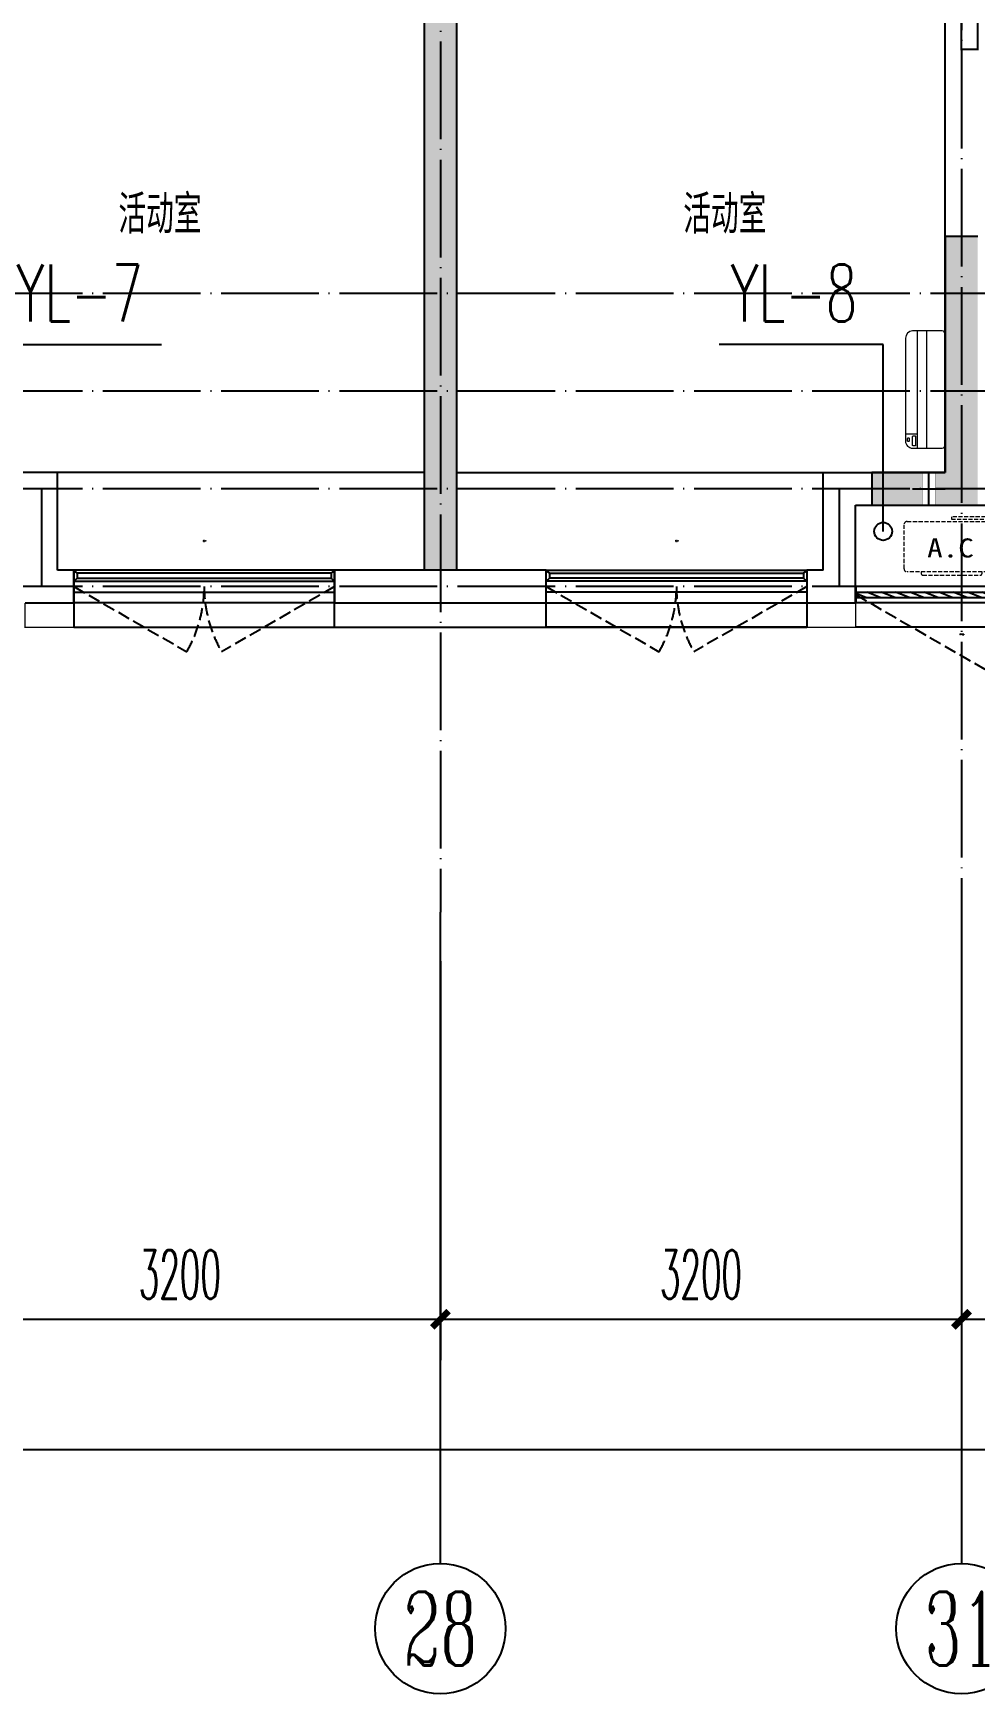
# Model space of a CAD drawing. Extents: x 27938 to 1507990, y 110129 to 923079.
# Drawn here: x 862917 to 868699, y 434232 to 444431 of the extents above; entities that cross this region are included whole.
import ezdxf
from ezdxf.enums import TextEntityAlignment as Align

# ---------------------------------------------------------------- set-up
doc = ezdxf.new("R2010")
doc.units = 0
doc.header["$LTSCALE"] = 1000
doc.header["$MEASUREMENT"] = 0
doc.linetypes.add('DASH', pattern=[0.35, 0.25, -0.1])
doc.linetypes.add('DOTE', pattern=[2.42, 2, -0.2, 0.02, -0.2])
for name, color, linetype in [('3-栏杆1', 135, 'Continuous'), ('3.5方案汇报，与郭总、侯月琴确定户型_t8$0$2020.03.04 -1安徽标准化洋房户型(UA）_t8_t8$0$看线', 154, 'Continuous'), ('AXIS', 3, 'Continuous'), ('AXIS_TEXT', 7, 'Continuous'), ('COLUMN', 9, 'Continuous'), ('DIM_雨水', 4, 'Continuous'), ('DOTE', 1, 'Continuous'), ('PUB_HATCH', 8, 'Continuous'), ('PUB_TEXT', 4, 'Continuous'), ('VPIPE-雨水', 4, 'Y'), ('WALL', 9, 'Continuous'), ('WINDOW', 4, 'Continuous'), ('WINDOW_TEXT', 7, 'Continuous'), ('保温', 6, 'Continuous'), ('机电标识类', 1, 'Continuous'), ('看线', 251, 'Continuous')]:
    doc.layers.add(name, color=color, linetype=linetype)
for name, color, linetype, lineweight in [('EQUIP-消防', 3, 'Continuous', 20), ('平面-空调室内机', 176, 'Continuous', 9), ('平面-空调预留孔', 173, 'Continuous', 15), ('空调', 76, 'Continuous', 13)]:
    doc.layers.add(name, color=color, linetype=linetype, lineweight=lineweight)
doc.styles.add('_TCH_AXIS', font='COMPLEX', dxfattribs={"bigfont": 'GBCBIG'})
doc.styles.add('_TCH_DIM_T3', font='SIMPLEX.shx', dxfattribs={"width": 0.494118, "bigfont": 'GBCBIG.shx'})
doc.styles.add('_TCH_WINDOW', font='SIMPLEX.shx', dxfattribs={"width": 0.7, "height": 3.5, "bigfont": 'GBCBIG.shx'})
doc.styles.add('_TWT_SERIAL', font='SIMPLEX', dxfattribs={"width": 0.8, "height": 3.5, "bigfont": 'HZTXT'})
doc.styles.add('COMPLEX', font='COMPLEX')
doc.styles.get("Standard").update_dxf_attribs({"font": 'gbenor.shx', "bigfont": 'gbcbig.shx'})
doc.styles.add('房间名称', font='TSSDENG', dxfattribs={"width": 0.8, "bigfont": 'HZTXT'})
doc.styles.add('黑体', font='simhei.ttf')
doc.linetypes.add('Y', pattern='A,3,-0.2,["Y",Standard,S=0.25,R=0,X=-0.1,Y=-0.115],-0.2', length=3.4)
doc.dimstyles.new('_TCH_ARCH&&100', dxfattribs={"dimtxt": 297.5, "dimasz": 100, "dimexe": 250, "dimexo": 300, "dimgap": 126.25, "dimtad": 1, "dimdec": 0, "dimzin": 0, "dimdsep": 46, "dimtxsty": '_TCH_DIM_T3', "dimblk": 'ARCHTICK', "dimcen": 0.09, "dimclrt": 4, "dimazin": 2, "dimtfac": 1, "dimtdec": 0, "dimtix": 1, "dimtmove": 2, "dimatfit": 3, "dimfxl": 100, "dimtolj": 1, "dimtzin": 0, "dimarcsym": 0})

# ---------------------------------------------------------------- blocks, each defined once
blk = doc.blocks.new('GDGDGDSDA')
at = {"layer": 'DOTE', "color": 0, "linetype": 'DOTE', "ltscale": 0.3}
for p, q in [((460035, 370658), (460035, 359558)), ((456835, 366358), (456835, 359558)), ((471335, 363358), (417335, 363358)), ((471335, 362758), (417335, 362758)), ((471335, 362158), (417335, 362158)), ((454385, 362158), (454385, 361558)), ((459285, 362158), (459285, 361558)), ((471335, 361558), (417335, 361558))]:
    blk.add_line(p, q, dxfattribs=at)
blk = doc.blocks.new('GFDGFSDFGD')
at = {"layer": 'PUB_HATCH'}
blk.add_hatch(color=256, dxfattribs=at).paths.add_polyline_path([(460767, 364324), (461417, 364324), (461417, 365974), (461217, 365974), (461217, 364524), (460767, 364524)])
at = {"layer": 'COLUMN', "color": 6}
for p, q in [((461417, 365974), (461217, 365974)), ((461217, 365974), (461217, 364524)), ((461217, 364524), (460767, 364524)), ((460767, 364524), (460767, 364324)), ((460767, 364324), (461417, 364324))]:
    blk.add_line(p, q, dxfattribs=at)
blk = doc.blocks.new('GDFGDGRD')
at = {"layer": '保温', "linetype": 'Continuous', "ltscale": 10}
h = blk.add_hatch(dxfattribs=at)
h.set_pattern_fill('HEX', color=251, scale=10, angle=90, style=0)
h.set_pattern_definition([(90, (-70765.891, -152124.736), (-16.49778, 1e-15), [9.525, -19.05]), (210, (-70765.891, -152124.736), (8.24889, -14.2874966), [9.525, -19.05]), (150, (-70765.891, -152115.211), (-8.24889, -14.2874966), [9.525, -19.05])])
h.paths.add_polyline_path([(433017, 363924), (433217, 363924), (433217, 368524), (433017, 368524)])
at = {"layer": '保温', "color": 251, "linetype": 'ByBlock', "ltscale": 10}
blk.add_line((433017, 363924), (433217, 363924), dxfattribs=at)
blk = doc.blocks.new('ASDFSD')
at = {"layer": '3-栏杆1', "color": 5}
for p, q in [((681763, 334938), (681742, 334955)), ((681742, 334955), (681763, 334938)), ((683322, 334937), (681763, 334938)), ((681763, 334938), (681763, 334908)), ((683322, 334938), (683342, 334955)), ((683342, 334955), (683322, 334938)), ((683322, 334938), (683322, 334908)), ((681742, 334888), (681763, 334908)), ((681763, 334908), (683322, 334908)), ((683322, 334908), (683342, 334888)), ((683342, 334888), (683322, 334908))]:
    blk.add_line(p, q, dxfattribs=at)
blk = doc.blocks.new('dongkong')
blk.add_wipeout([(-603756, 210771), (-603756, 210571), (-603836, 210571), (-603836, 210771)])
at = {"layer": '机电标识类', "color": 250, "linetype": 'DASH', "ltscale": 400}
for p, q in [((-603796, 210771), (-603796, 210571)), ((-603896, 210671), (-603696, 210671))]:
    blk.add_line(p, q, dxfattribs=at)
at = {"layer": '空调', "color": 6, "linetype": 'DASH', "const_width": 2}
blk.add_lwpolyline([(-603756, 210771), (-603756, 210571), (-603836, 210571), (-603836, 210771)], close=True, dxfattribs=at)
blk = doc.blocks.new('A$C001338C2')
for p, q in [((845, 304), (55, 304)), ((109, 215), (109, 304)), ((0, 249), (0, 22)), ((900, 22), (900, 249)), ((22, 0), (878, 0))]:
    blk.add_line(p, q)
at = {"lineweight": 5}
for p, q in [((900, 215), (0, 215)), ((900, 143), (0, 143))]:
    blk.add_line(p, q, dxfattribs=at)
for points in [[(73, 275), (57, 275, -0.414214), (51, 281), (51, 283, -0.414214), (57, 289), (73, 289, -0.414214), (79, 283), (79, 281, -0.414214)], [(89, 226), (22, 226, -0.414214), (17, 232), (17, 243, -0.414214), (22, 249), (89, 249, -0.414214), (95, 243), (95, 232, -0.414214)]]:
    blk.add_lwpolyline(points, format="xyb", close=True)
for centre, radius, start, end in [((55, 249), 55, 90, 180), ((845, 249), 55, 360, 90), ((22, 22), 22, 180, 270), ((878, 22), 22, 270, 360)]:
    blk.add_arc(centre, radius, start, end)
blk = doc.blocks.new('gsergvr')
at = {"layer": '平面-空调预留孔', "linetype": 'DASH', "ltscale": 0.1}
for p, q in [((34075, 17176), (34075, 17166)), ((34085, 17156), (34438, 17156)), ((34448, 17166), (34448, 17176))]:
    blk.add_line(p, q, dxfattribs=at)
blk.add_lwpolyline([(34729, 17176), (33989, 17176, -0.414214), (33969, 17196), (33969, 17466, -0.414214), (33989, 17486), (34729, 17486, -0.414214), (34749, 17466), (34749, 17196, -0.414214)], format="xyb", close=True, dxfattribs=at)
blk.add_lwpolyline([(34679, 17515), (34260, 17515), (34260, 17500), (34679, 17500)], close=True, dxfattribs=at)
for centre, start, end in [((34085, 17166), 180, 270), ((34438, 17166), 270, 0)]:
    blk.add_arc(centre, 10, start, end, dxfattribs=at)
at = {"layer": '平面-空调预留孔', "color": 251, "linetype": 'DASH', "ltscale": 0.1, "true_color": 0x636466, "style": '黑体', "width": 1.2}
blk.add_text('A.C', height=117, dxfattribs=at).set_placement((34111, 17265))
blk = doc.blocks.new('rtyryrtyeeretee')
at = {"layer": '平面-空调预留孔'}
blk.add_blockref('gsergvr', (635673, 326706), dxfattribs=at)
blk = doc.blocks.new('GDGDRGDGDRGDR')
blk.add_blockref('rtyryrtyeeretee', (-208678, 97240))
blk = doc.blocks.new('FSFSFSFSEG')
at = {"layer": 'EQUIP-消防', "const_width": 12.8}
blk.add_lwpolyline([(136867, 335153), (136467, 335153), (136467, 335053), (136867, 335053)], close=True, dxfattribs=at)
at = {"layer": 'PUB_TEXT', "color": 7, "true_color": 0xffffff, "style": '房间名称', "width": 0.8}
blk.add_text('rD', height=64.8, dxfattribs=at).set_placement((136634, 335069))
blk = doc.blocks.new('GHFHFHTFHCSDCS')
at = {"rotation": 89.99999999297357}
blk.add_blockref('FSFSFSFSEG', (796469, 230657), dxfattribs=at)
blk = doc.blocks.new('_ArchTick')
at = {"color": 0, "linetype": 'ByBlock', "const_width": 0.4}
blk.add_lwpolyline([(-0.5, -0.5), (0.5, 0.5)], dxfattribs=at)
blk = doc.blocks.new('*D761')
at = {"layer": 'AXIS', "color": 0, "lineweight": -2}
for p, q in [((868617, 438732), (868617, 436282)), ((874417, 438732), (874417, 436282)), ((868617, 436532), (874417, 436532))]:
    blk.add_line(p, q, dxfattribs=at)
at = {"layer": 'Defpoints', "color": 0}
for p in [(868617, 439032), (874417, 439032), (874417, 436532)]:
    blk.add_point(p, dxfattribs=at)
at = {"layer": 'AXIS', "color": 0, "lineweight": -2, "xscale": 100, "yscale": 100, "zscale": 100, "rotation": 180}
blk.add_blockref('_ArchTick', (868617, 436532), dxfattribs=at)
at = {"layer": 'AXIS', "color": 0, "lineweight": -2, "xscale": 100, "yscale": 100, "zscale": 100}
blk.add_blockref('_ArchTick', (874417, 436532), dxfattribs=at)
at = {"layer": 'AXIS', "color": 4, "insert": (871517, 436807), "char_height": 297.5, "attachment_point": 5, "style": '_TCH_DIM_T3'}
blk.add_mtext('\\A1;5800', dxfattribs=at)
blk = doc.blocks.new('*D762')
at = {"layer": 'AXIS', "color": 0, "lineweight": -2}
for p, q in [((865417, 438732), (865417, 436282)), ((868617, 438732), (868617, 436282)), ((865417, 436532), (868617, 436532))]:
    blk.add_line(p, q, dxfattribs=at)
at = {"layer": 'Defpoints', "color": 0}
for p in [(865417, 439032), (868617, 439032), (868617, 436532)]:
    blk.add_point(p, dxfattribs=at)
at = {"layer": 'AXIS', "color": 0, "lineweight": -2, "xscale": 100, "yscale": 100, "zscale": 100, "rotation": 180}
blk.add_blockref('_ArchTick', (865417, 436532), dxfattribs=at)
at = {"layer": 'AXIS', "color": 0, "lineweight": -2, "xscale": 100, "yscale": 100, "zscale": 100}
blk.add_blockref('_ArchTick', (868617, 436532), dxfattribs=at)
at = {"layer": 'AXIS', "color": 4, "insert": (867017, 436807), "char_height": 297.5, "attachment_point": 5, "style": '_TCH_DIM_T3'}
blk.add_mtext('\\A1;3200', dxfattribs=at)
blk = doc.blocks.new('*D763')
at = {"layer": 'AXIS', "color": 0, "lineweight": -2}
for p, q in [((862217, 438732), (862217, 436282)), ((865417, 438732), (865417, 436282)), ((862217, 436532), (865417, 436532))]:
    blk.add_line(p, q, dxfattribs=at)
at = {"layer": 'Defpoints', "color": 0}
for p in [(862217, 439032), (865417, 439032), (865417, 436532)]:
    blk.add_point(p, dxfattribs=at)
at = {"layer": 'AXIS', "color": 0, "lineweight": -2, "xscale": 100, "yscale": 100, "zscale": 100, "rotation": 180}
blk.add_blockref('_ArchTick', (862217, 436532), dxfattribs=at)
at = {"layer": 'AXIS', "color": 0, "lineweight": -2, "xscale": 100, "yscale": 100, "zscale": 100}
blk.add_blockref('_ArchTick', (865417, 436532), dxfattribs=at)
at = {"layer": 'AXIS', "color": 4, "insert": (863817, 436807), "char_height": 297.5, "attachment_point": 5, "style": '_TCH_DIM_T3'}
blk.add_mtext('\\A1;3200', dxfattribs=at)
blk = doc.blocks.new('*D773')
at = {"layer": 'AXIS', "color": 0, "lineweight": -2}
for p, q in [((827817, 438732), (827817, 435482)), ((878017, 438732), (878017, 435482)), ((827817, 435732), (878017, 435732))]:
    blk.add_line(p, q, dxfattribs=at)
at = {"layer": 'Defpoints', "color": 0}
for p in [(827817, 439032), (878017, 439032), (878017, 435732)]:
    blk.add_point(p, dxfattribs=at)
at = {"layer": 'AXIS', "color": 0, "lineweight": -2, "xscale": 100, "yscale": 100, "zscale": 100, "rotation": 180}
blk.add_blockref('_ArchTick', (827817, 435732), dxfattribs=at)
at = {"layer": 'AXIS', "color": 0, "lineweight": -2, "xscale": 100, "yscale": 100, "zscale": 100}
blk.add_blockref('_ArchTick', (878017, 435732), dxfattribs=at)
at = {"layer": 'AXIS', "color": 4, "insert": (852917, 436007), "char_height": 297.5, "attachment_point": 5, "style": '_TCH_DIM_T3'}
blk.add_mtext('\\A1;50200', dxfattribs=at)
blk = doc.blocks.new('_AXISO')
blk.add_circle((0, 0), 0.5)
at = {"layer": 'AXIS_TEXT', "style": 'COMPLEX', "width": 1.041667}
blk.add_attdef('A', text='', height=0.56, dxfattribs=at).set_placement((-0.25, -0.28), (0.25, -0.28), align=Align.FIT)
blk = doc.blocks.new('$WINLIB2D$00000001')
at = {"color": 0}
for points in [[(-0.5, 0.5), (-0.5, -0.5)], [(-0.5, 0.5), (0.5, 0.5)], [(0.5, -0.5), (0.5, 0.5)], [(0.5, 0.1667), (-0.5, 0.1667)], [(0.5, -0.1667), (-0.5, -0.1667)], [(-0.5, -0.5), (0.5, -0.5)]]:
    blk.add_lwpolyline(points, dxfattribs=at)
blk = doc.blocks.new('$WINLIB2D$00000039')
at = {"color": 0}
for points in [[(-0.5, 0.5), (-0.5, -0.5)], [(0.5, 0.5), (-0.5, 0.5)], [(0.5, -0.5), (0.5, 0.5)], [(-0.5, 0.1667), (0.5, 0.1667)], [(-0.3839, -0.1667), (-0.448, 0.1667)], [(-0.3159, -0.1667), (-0.38, 0.1667)], [(-0.2479, -0.1667), (-0.312, 0.1667)], [(-0.1799, -0.1667), (-0.244, 0.1667)], [(-0.1119, -0.1667), (-0.176, 0.1667)], [(-0.0439, -0.1667), (-0.108, 0.1667)], [(0.0241, -0.1667), (-0.04, 0.1667)], [(0.0921, -0.1667), (0.028, 0.1667)], [(0.16, -0.1667), (0.0959, 0.1667)], [(0.228, -0.1667), (0.1639, 0.1667)], [(0.296, -0.1667), (0.2319, 0.1667)], [(0.364, -0.1667), (0.2999, 0.1667)], [(0.432, -0.1667), (0.3679, 0.1667)], [(0.5, -0.1667), (0.4359, 0.1667)], [(-0.4519, -0.1667), (-0.5, 0.0836)], [(-0.5, -0.1667), (0.5, -0.1667)], [(0.5, -0.5), (-0.5, -0.5)]]:
    blk.add_lwpolyline(points, dxfattribs=at)

msp = doc.modelspace()

# ---------------------------------------------------------------- linework, layer by layer
at = {"color": 8, "const_width": 8}
for points in [[(862866.6, 440932.1), (862866.6, 440782.1), (863166.6, 440782.1), (863166.6, 440932.1)], [(867966.6, 440932.1), (867966.6, 440782.1), (867666.6, 440782.1), (867666.6, 440932.1)]]:
    msp.add_lwpolyline(points, dxfattribs=at)
at = {"layer": '3.5方案汇报，与郭总、侯月琴确定户型_t8$0$2020.03.04 -1安徽标准化洋房户型(UA）_t8_t8$0$看线', "color": 8, "ltscale": 10}
for p, q in [((865316.6, 441732.1), (863066.6, 441732.1)), ((865516.6, 441732.1), (867766.6, 441732.1))]:
    msp.add_line(p, q, dxfattribs=at)
at = {"layer": 'AXIS', "color": 8}
for p, q in [((865416.6, 439032), (865416.6, 435032)), ((868616.6, 439032), (868616.6, 435032))]:
    msp.add_line(p, q, dxfattribs=at)
at = {"layer": 'WALL', "color": 8}
for p, q in [((862866.6, 440932.1), (863166.6, 440932.1)), ((864766.6, 440932.1), (865416.6, 440932.1)), ((865416.6, 440932.1), (866066.6, 440932.1)), ((867666.6, 440932.1), (867966.6, 440932.1))]:
    msp.add_line(p, q, dxfattribs=at)
at = {"layer": 'WINDOW', "color": 8, "linetype": 'DASH', "ltscale": 0.3}
for points in [[(863166.6, 441032.1), (863859.4, 440632.1, 0.1316525), (863966.6, 441032.1)], [(864766.6, 441032.1), (864073.8, 440632.1, -0.1316525), (863966.6, 441032.1)], [(866066.6, 441032.1), (866759.4, 440632.1, 0.1316525), (866866.6, 441032.1)], [(867666.6, 441032.1), (866973.8, 440632.1, -0.1316525), (866866.6, 441032.1)], [(867968.5, 440982.1), (869094.3, 440332.1, 0.1316525), (869268.5, 440982.1)]]:
    msp.add_lwpolyline(points, format="xyb", dxfattribs=at)
at = {"layer": '看线', "color": 8, "ltscale": 0.5}
for points in [[(863166.6, 440932.1), (863166.6, 440782.1), (864766.6, 440782.1), (864766.6, 440932.1)], [(867666.6, 440932.1), (867666.6, 440782.1), (866066.6, 440782.1), (866066.6, 440932.1)], [(863166.6, 440782.1), (867666.6, 440782.1)], [(869266.6, 440782.1), (867966.6, 440782.1)]]:
    msp.add_lwpolyline(points, dxfattribs=at)

# ---------------------------------------------------------------- block references
at = {"color": 8}
for name, p in [('GFDGFSDFGD', (407300, 77208.4)), ('GHFHFHTFHCSDCS', (407300, 77208.4)), ('ASDFSD', (181424.3, 106176.8))]:
    msp.add_blockref(name, p, dxfattribs=at)
at = {"color": 8, "xscale": -1}
for name, p in [('GDFGDGRD', (1298533.2, 77208.4)), ('ASDFSD', (1549408.9, 106176.8))]:
    msp.add_blockref(name, p, dxfattribs=at)
at = {"layer": 'AXIS', "color": 8}
ref = msp.add_blockref('_AXISO', (865416.6, 434632), dxfattribs=dict(at, xscale=800, yscale=800, zscale=800))
ref.add_attrib('A', '28', dxfattribs={"layer": 'AXIS_TEXT', "color": 8, "ltscale": 0.5, "height": 452.55, "style": '_TCH_AXIS', "width": 0.617647}).set_placement((865190.3, 434405.8), (865642.8, 434405.8), align=Align.FIT)
ref = msp.add_blockref('_AXISO', (868616.6, 434632), dxfattribs=dict(at, xscale=800, yscale=800, zscale=800))
ref.add_attrib('A', '31', dxfattribs={"layer": 'AXIS_TEXT', "color": 8, "ltscale": 0.5, "height": 452.55, "style": '_TCH_AXIS', "width": 0.75}).set_placement((868390.3, 434405.8), (868842.9, 434405.8), align=Align.FIT)
at = {"layer": 'DOTE', "color": 169}
msp.add_blockref('GDGDGDSDA', (408581.8, 79473.8), dxfattribs=at)
at = {"layer": 'WINDOW', "color": 8}
ref = msp.add_blockref('$WINLIB2D$00000039', (868617.5, 440982.1), dxfattribs=dict(at, xscale=1299.999999983003, yscale=100, zscale=1299.999999983003))
ref.add_attrib('A', 'BYC1322a', (868607, 440736.6), dxfattribs={"layer": 'WINDOW_TEXT', "color": 8, "ltscale": 0.5, "height": 5.95, "style": '_TCH_WINDOW', "width": 0.494118})
at = {"layer": '平面-空调预留孔', "color": 8, "xscale": 0.800000000046565, "yscale": 0.800000000046565, "zscale": 0.800000000046565, "rotation": 90.00000023343017}
msp.add_blockref('A$C001338C2', (868516.4, 441882.1), dxfattribs=at)

# ---------------------------------------------------------------- dimensions: what is measured, and where the dimension line sits
at = {"layer": 'AXIS', "color": 8}
for p1, p2, distance, picture, middle in [((827816.6, 439032.1), (878016.6, 439032.1), -3300, '*D773', (852916.6, 436007.1)), ((862216.6, 439032.1), (865416.6, 439032.1), -2500, '*D763', (863816.6, 436807.1)), ((865416.6, 439032.1), (868616.6, 439032.1), -2500, '*D762', (867016.6, 436807.1)), ((868616.6, 439032.1), (874416.6, 439032.1), -2500, '*D761', (871516.6, 436807.1))]:
    dim = msp.add_aligned_dim(p1=p1, p2=p2, distance=distance, dimstyle='_TCH_ARCH&&100', dxfattribs=at)
    dim.commit()
    dim.dimension.update_dxf_attribs({"geometry": picture, "text_midpoint": middle})

# ---------------------------------------------------------------- next in the draw order: block references
at = {"layer": '平面-空调室内机', "color": 8, "ltscale": 0.3, "xscale": -1, "rotation": 180}
msp.add_blockref('dongkong', (1472212.5, 652302.9), dxfattribs=at)

# ---------------------------------------------------------------- next in the draw order: block references
at = {"color": 8}
msp.add_blockref('GDGDRGDGDRGDR', (407300, 0), dxfattribs=at)

# ---------------------------------------------------------------- next in the draw order: linework, layer by layer
at = {"layer": 'DIM_雨水'}
for p, q in [((862697.2, 442519.7), (863704.1, 442519.7)), ((868136, 442519.7), (867129.1, 442519.7)), ((868136, 441371.2), (868136, 442519.7))]:
    msp.add_line(p, q, dxfattribs=at)
at = {"layer": 'VPIPE-雨水'}
msp.add_circle((868136, 441371.2), 55, dxfattribs=at)
at = {"layer": 'WALL', "color": 8}
for p, q in [((865316.6, 445732.1), (865316.6, 441132.1)), ((865516.6, 445732.1), (865516.6, 441132.1)), ((868516.6, 442832.1), (868516.6, 445732.1)), ((868516.6, 441732.1), (868516.6, 442832.1)), ((863066.6, 441732.1), (862316.6, 441732.1)), ((863066.6, 441132.1), (863066.6, 441732.1)), ((867766.6, 441732.1), (868516.6, 441732.1)), ((867766.6, 441132.1), (867766.6, 441732.1)), ((867966.6, 441532.1), (868616.6, 441532.1)), ((867966.6, 440932.1), (867966.6, 441532.1)), ((868616.6, 441532.1), (869266.6, 441532.1)), ((863166.6, 441132.1), (863066.6, 441132.1)), ((863166.6, 440932.1), (863166.6, 441132.1)), ((865316.6, 441132.1), (864766.6, 441132.1)), ((864766.6, 441132.1), (864766.6, 440932.1)), ((866066.6, 441132.1), (865516.6, 441132.1)), ((866066.6, 440932.1), (866066.6, 441132.1)), ((867766.6, 441132.1), (867666.6, 441132.1)), ((867666.6, 441132.1), (867666.6, 440932.1))]:
    msp.add_line(p, q, dxfattribs=at)

# ---------------------------------------------------------------- next in the draw order: block references
at = {"layer": 'WINDOW', "color": 8}
ref = msp.add_blockref('$WINLIB2D$00000001', (863966.6, 441032.1), dxfattribs=dict(at, xscale=-1600, yscale=-200, zscale=-1600))
ref.add_attrib('A', 'TC1617', (863959.2, 441309), dxfattribs={"layer": 'WINDOW_TEXT', "color": 8, "ltscale": 0.5, "height": 5.95, "style": '_TCH_WINDOW', "width": 0.494118})
ref = msp.add_blockref('$WINLIB2D$00000001', (866866.6, 441032.1), dxfattribs=dict(at, xscale=1600, yscale=-200, zscale=1600))
ref.add_attrib('A', 'TC1617', (866859.2, 441309), dxfattribs={"layer": 'WINDOW_TEXT', "color": 8, "ltscale": 0.5, "height": 5.95, "style": '_TCH_WINDOW', "width": 0.494118})

# ---------------------------------------------------------------- next in the draw order: texts
at = {"layer": 'DIM_雨水', "color": 7, "style": '_TWT_SERIAL', "width": 0.64}
for s, p in [('YL-7', (862812.8, 442659.7)), ('YL-8', (867199.1, 442659.7))]:
    msp.add_text(s, height=350, dxfattribs=at).set_placement(p)
at = {"layer": 'PUB_TEXT', "color": 8}
for p in [(863439.8, 443200.4), (866908.6, 443200.4)]:
    msp.add_text('活动室', height=236.31, dxfattribs=at).set_placement(p)

doc.saveas('drawing.dxf')
